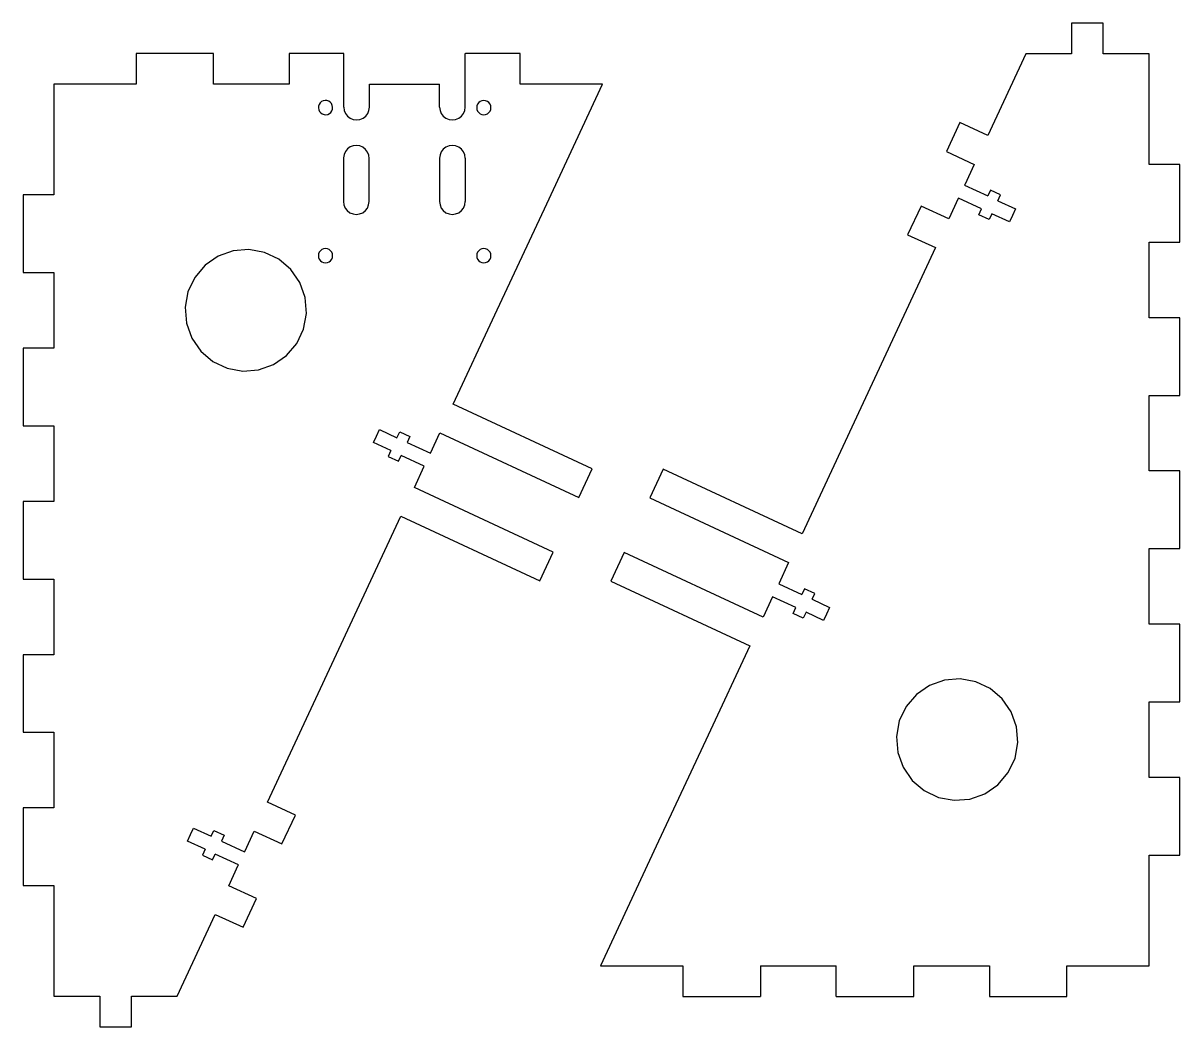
# Model space of a CAD drawing. Extents: x -935 to 1603, y -1243 to 219.
# Drawn here: x -140.6 to 85.9, y 23 to 219.5 of the extents above; entities that cross this region are included whole.
import ezdxf

# ---------------------------------------------------------------- set-up
doc = ezdxf.new("R2010")
doc.units = 0
doc.header["$MEASUREMENT"] = 0
doc.layers.add('Group#1', color=7, linetype='Continuous')
doc.layers.add('Group#2', color=7, linetype='Continuous')

msp = doc.modelspace()

# ---------------------------------------------------------------- linework, layer by layer
at = {"layer": 'Group#1'}
for p, q in [((-103.33, 213.52), (-118.53, 213.52)), ((-118.53, 213.52), (-118.53, 207.52)), ((-103.33, 207.52), (-103.33, 213.52)), ((-77.83, 213.52), (-88.53, 213.52)), ((-88.53, 213.52), (-88.53, 207.52)), ((-77.83, 203.02), (-77.83, 213.52)), ((-54.1, 203.02), (-54.1, 213.52)), ((-54.1, 213.52), (-54.03, 213.52)), ((-43.33, 213.52), (-54.03, 213.52)), ((-43.33, 207.52), (-43.33, 213.52)), ((-118.53, 207.52), (-134.63, 207.52)), ((-134.63, 207.52), (-134.63, 185.82)), ((-88.53, 207.52), (-103.33, 207.52)), ((-72.83, 207.52), (-59.1, 207.52)), ((-72.83, 203.02), (-72.83, 207.52)), ((-59.1, 203.02), (-59.1, 207.52)), ((-27.2, 207.52), (-43.33, 207.52)), ((-38.12, 184.11), (-27.2, 207.52)), ((-82.47, 203.85), (-82.68, 203.55)), ((-82.19, 204.09), (-82.47, 203.85)), ((-81.87, 204.25), (-82.19, 204.09)), ((-81.51, 204.32), (-81.87, 204.25)), ((-81.14, 204.29), (-81.51, 204.32)), ((-80.8, 204.17), (-81.14, 204.29)), ((-80.5, 203.96), (-80.8, 204.17)), ((-80.26, 203.69), (-80.5, 203.96)), ((-51.42, 203.91), (-51.64, 203.62)), ((-51.13, 204.13), (-51.42, 203.91)), ((-50.79, 204.27), (-51.13, 204.13)), ((-50.43, 204.32), (-50.79, 204.27)), ((-50.07, 204.27), (-50.43, 204.32)), ((-49.73, 204.13), (-50.07, 204.27)), ((-49.44, 203.91), (-49.73, 204.13)), ((-49.22, 203.62), (-49.44, 203.91)), ((-82.8, 203.21), (-82.83, 202.85)), ((-82.83, 202.85), (-82.76, 202.49)), ((-82.68, 203.55), (-82.8, 203.21)), ((-82.76, 202.49), (-82.6, 202.16)), ((-82.6, 202.16), (-82.36, 201.88)), ((-82.36, 201.88), (-82.06, 201.67)), ((-82.06, 201.67), (-81.72, 201.55)), ((-81.35, 201.53), (-81, 201.59)), ((-81, 201.59), (-80.67, 201.75)), ((-80.67, 201.75), (-80.39, 201.99)), ((-80.39, 201.99), (-80.18, 202.29)), ((-80.1, 203.36), (-80.26, 203.69)), ((-80.18, 202.29), (-80.06, 202.63)), ((-80.03, 203), (-80.1, 203.36)), ((-80.06, 202.63), (-80.03, 203)), ((-77.83, 203.02), (-77.75, 202.37)), ((-77.75, 202.37), (-77.5, 201.77)), ((-77.5, 201.77), (-77.1, 201.25)), ((-73.56, 201.25), (-73.17, 201.77)), ((-73.17, 201.77), (-72.92, 202.37)), ((-72.92, 202.37), (-72.83, 203.02)), ((-59.1, 203.02), (-59.01, 202.37)), ((-59.01, 202.37), (-58.76, 201.77)), ((-58.76, 201.77), (-58.36, 201.25)), ((-54.83, 201.25), (-54.43, 201.77)), ((-54.43, 201.77), (-54.18, 202.37)), ((-54.18, 202.37), (-54.1, 203.02)), ((-51.78, 203.28), (-51.83, 202.92)), ((-51.83, 202.92), (-51.78, 202.56)), ((-51.64, 203.62), (-51.78, 203.28)), ((-51.78, 202.56), (-51.64, 202.22)), ((-51.64, 202.22), (-51.42, 201.93)), ((-51.42, 201.93), (-51.13, 201.71)), ((-51.13, 201.71), (-50.79, 201.57)), ((-50.79, 201.57), (-50.43, 201.52)), ((-50.43, 201.52), (-50.07, 201.57)), ((-50.07, 201.57), (-49.73, 201.71)), ((-49.73, 201.71), (-49.44, 201.93)), ((-49.44, 201.93), (-49.22, 202.22)), ((-49.08, 203.28), (-49.22, 203.62)), ((-49.22, 202.22), (-49.08, 202.56)), ((-49.03, 202.92), (-49.08, 203.28)), ((-49.08, 202.56), (-49.03, 202.92)), ((-81.72, 201.55), (-81.35, 201.53)), ((-77.1, 201.25), (-76.58, 200.86)), ((-76.58, 200.86), (-75.98, 200.61)), ((-75.98, 200.61), (-75.33, 200.52)), ((-75.33, 200.52), (-74.68, 200.61)), ((-74.68, 200.61), (-74.08, 200.86)), ((-74.08, 200.86), (-73.56, 201.25)), ((-58.36, 201.25), (-57.85, 200.86)), ((-57.85, 200.86), (-57.24, 200.61)), ((-57.24, 200.61), (-56.6, 200.52)), ((-56.6, 200.52), (-55.95, 200.61)), ((-55.95, 200.61), (-55.35, 200.86)), ((-55.35, 200.86), (-54.83, 201.25)), ((-77.12, 194.84), (-77.53, 194.33)), ((-76.59, 195.22), (-77.12, 194.84)), ((-75.98, 195.45), (-76.59, 195.22)), ((-75.33, 195.52), (-75.98, 195.45)), ((-74.69, 195.42), (-75.33, 195.52)), ((-74.09, 195.15), (-74.69, 195.42)), ((-73.58, 194.74), (-74.09, 195.15)), ((-58.36, 194.79), (-58.76, 194.27)), ((-57.85, 195.19), (-58.36, 194.79)), ((-57.24, 195.44), (-57.85, 195.19)), ((-56.6, 195.52), (-57.24, 195.44)), ((-55.95, 195.44), (-56.6, 195.52)), ((-55.35, 195.19), (-55.95, 195.44)), ((-54.83, 194.79), (-55.35, 195.19)), ((-54.43, 194.27), (-54.83, 194.79)), ((-77.89, 193.09), (-77.9, 184.51)), ((-77.79, 193.73), (-77.89, 193.09)), ((-77.53, 194.33), (-77.79, 193.73)), ((-73.2, 194.22), (-73.58, 194.74)), ((-72.96, 193.61), (-73.2, 194.22)), ((-72.9, 192.96), (-72.96, 193.61)), ((-72.9, 184.51), (-72.9, 192.96)), ((-59.01, 193.67), (-59.1, 193.02)), ((-59.1, 193.02), (-59.1, 184.51)), ((-58.76, 194.27), (-59.01, 193.67)), ((-54.18, 193.67), (-54.43, 194.27)), ((-54.1, 193.02), (-54.18, 193.67)), ((-54.1, 193.02), (-54.1, 184.51)), ((-134.63, 185.82), (-140.63, 185.82)), ((-140.63, 185.82), (-140.63, 170.62)), ((-77.9, 184.51), (-77.81, 183.87)), ((-77.81, 183.87), (-77.56, 183.26)), ((-73.23, 183.26), (-72.98, 183.87)), ((-72.98, 183.87), (-72.9, 184.51)), ((-59.1, 184.51), (-59.01, 183.87)), ((-59.01, 183.87), (-58.76, 183.26)), ((-54.43, 183.26), (-54.18, 183.87)), ((-54.18, 183.87), (-54.1, 184.51)), ((-48.26, 162.35), (-38.12, 184.11)), ((-77.56, 183.26), (-77.16, 182.75)), ((-77.16, 182.75), (-76.65, 182.35)), ((-76.65, 182.35), (-76.04, 182.1)), ((-76.04, 182.1), (-75.4, 182.01)), ((-75.4, 182.01), (-74.75, 182.1)), ((-74.75, 182.1), (-74.15, 182.35)), ((-74.15, 182.35), (-73.63, 182.75)), ((-73.63, 182.75), (-73.23, 183.26)), ((-58.76, 183.26), (-58.36, 182.75)), ((-58.36, 182.75), (-57.85, 182.35)), ((-57.85, 182.35), (-57.24, 182.1)), ((-57.24, 182.1), (-56.6, 182.01)), ((-56.6, 182.01), (-55.95, 182.1)), ((-55.95, 182.1), (-55.35, 182.35)), ((-55.35, 182.35), (-54.83, 182.75)), ((-54.83, 182.75), (-54.43, 183.26)), ((-99.53, 174.85), (-102.46, 173.81)), ((-96.43, 175.11), (-99.53, 174.85)), ((-93.38, 174.55), (-96.43, 175.11)), ((-90.57, 173.22), (-93.38, 174.55)), ((-82.64, 174.62), (-82.78, 174.28)), ((-82.42, 174.91), (-82.64, 174.62)), ((-82.13, 175.13), (-82.42, 174.91)), ((-81.79, 175.27), (-82.13, 175.13)), ((-81.43, 175.32), (-81.79, 175.27)), ((-81.07, 175.27), (-81.43, 175.32)), ((-80.73, 175.13), (-81.07, 175.27)), ((-80.44, 174.91), (-80.73, 175.13)), ((-80.22, 174.62), (-80.44, 174.91)), ((-80.08, 174.28), (-80.22, 174.62)), ((-51.64, 174.62), (-51.78, 174.28)), ((-51.42, 174.91), (-51.64, 174.62)), ((-51.13, 175.13), (-51.42, 174.91)), ((-50.79, 175.27), (-51.13, 175.13)), ((-50.43, 175.32), (-50.79, 175.27)), ((-50.07, 175.27), (-50.43, 175.32)), ((-49.73, 175.13), (-50.07, 175.27)), ((-49.44, 174.91), (-49.73, 175.13)), ((-49.22, 174.62), (-49.44, 174.91)), ((-49.08, 174.28), (-49.22, 174.62)), ((-102.46, 173.81), (-105.01, 172.05)), ((-88.21, 171.2), (-90.57, 173.22)), ((-82.78, 174.28), (-82.83, 173.92)), ((-82.83, 173.92), (-82.78, 173.56)), ((-82.78, 173.56), (-82.64, 173.22)), ((-82.64, 173.22), (-82.42, 172.93)), ((-82.42, 172.93), (-82.13, 172.71)), ((-82.13, 172.71), (-81.79, 172.57)), ((-81.79, 172.57), (-81.43, 172.52)), ((-81.43, 172.52), (-81.07, 172.57)), ((-81.07, 172.57), (-80.73, 172.71)), ((-80.73, 172.71), (-80.44, 172.93)), ((-80.44, 172.93), (-80.22, 173.22)), ((-80.22, 173.22), (-80.08, 173.56)), ((-80.03, 173.92), (-80.08, 174.28)), ((-80.08, 173.56), (-80.03, 173.92)), ((-51.78, 174.28), (-51.83, 173.92)), ((-51.83, 173.92), (-51.78, 173.56)), ((-51.78, 173.56), (-51.64, 173.22)), ((-51.64, 173.22), (-51.42, 172.93)), ((-51.42, 172.93), (-51.13, 172.71)), ((-51.13, 172.71), (-50.79, 172.57)), ((-50.79, 172.57), (-50.43, 172.52)), ((-50.43, 172.52), (-50.07, 172.57)), ((-50.07, 172.57), (-49.73, 172.71)), ((-49.73, 172.71), (-49.44, 172.93)), ((-49.44, 172.93), (-49.22, 173.22)), ((-49.22, 173.22), (-49.08, 173.56)), ((-49.03, 173.92), (-49.08, 174.28)), ((-49.08, 173.56), (-49.03, 173.92)), ((-140.63, 170.62), (-134.63, 170.62)), ((-134.63, 170.62), (-134.63, 155.82)), ((-105.01, 172.05), (-107.02, 169.68)), ((-86.44, 168.65), (-88.21, 171.2)), ((-107.02, 169.68), (-108.36, 166.87)), ((-85.4, 165.72), (-86.44, 168.65)), ((-108.36, 166.87), (-108.91, 163.82)), ((-85.15, 162.63), (-85.4, 165.72)), ((-108.91, 163.82), (-108.66, 160.72)), ((-85.71, 159.57), (-85.15, 162.63)), ((-56.42, 144.86), (-48.26, 162.35)), ((-108.66, 160.72), (-107.62, 157.8)), ((-87.04, 156.76), (-85.71, 159.57)), ((-107.62, 157.8), (-105.85, 155.24)), ((-89.05, 154.4), (-87.04, 156.76)), ((-134.63, 155.82), (-140.63, 155.82)), ((-140.63, 155.82), (-140.63, 140.62)), ((-105.85, 155.24), (-103.49, 153.23)), ((-91.6, 152.63), (-89.05, 154.4)), ((-103.49, 153.23), (-100.68, 151.9)), ((-100.68, 151.9), (-97.63, 151.34)), ((-94.53, 151.59), (-91.6, 152.63)), ((-97.63, 151.34), (-94.53, 151.59)), ((-29.23, 132.18), (-56.42, 144.86)), ((-140.63, 140.62), (-134.63, 140.62)), ((-134.63, 140.62), (-134.63, 125.82)), ((-72.05, 137.37), (-71.46, 138.63)), ((-71.46, 138.63), (-70.87, 139.9)), ((-70.87, 139.9), (-67.43, 138.3)), ((-67.43, 138.3), (-66.9, 139.43)), ((-66.9, 139.43), (-64.9, 138.5)), ((-64.9, 138.5), (-65.43, 137.37)), ((-60.9, 135.25), (-59.04, 139.24)), ((-59.04, 139.24), (-31.85, 126.56)), ((-68.61, 135.76), (-72.05, 137.37)), ((-65.43, 137.37), (-60.9, 135.25)), ((-68.61, 135.76), (-69.14, 134.63)), ((-69.14, 134.63), (-67.14, 133.7)), ((-67.14, 133.7), (-66.62, 134.83)), ((-62.08, 132.72), (-66.62, 134.83)), ((-64.03, 128.55), (-62.08, 132.72)), ((-31.85, 126.56), (-29.23, 132.18)), ((-36.84, 115.87), (-64.03, 128.55)), ((-134.63, 125.82), (-140.63, 125.82)), ((-140.63, 125.82), (-140.63, 110.62)), ((-92.77, 66.92), (-66.65, 122.93)), ((-66.65, 122.93), (-39.46, 110.25)), ((-39.46, 110.25), (-36.84, 115.87)), ((-140.63, 110.62), (-134.63, 110.62)), ((-134.63, 110.62), (-134.63, 95.82)), ((-134.63, 95.82), (-140.63, 95.82)), ((-140.63, 95.82), (-140.63, 80.62)), ((-140.63, 80.62), (-134.63, 80.62)), ((-134.63, 80.62), (-134.63, 65.82)), ((-134.63, 65.82), (-140.63, 65.82)), ((-140.63, 65.82), (-140.63, 50.62)), ((-87.33, 64.38), (-92.77, 66.92)), ((-89.95, 58.76), (-87.33, 64.38)), ((-107.85, 60.6), (-107.26, 61.87)), ((-107.26, 61.87), (-103.82, 60.26)), ((-103.82, 60.26), (-103.29, 61.39)), ((-103.29, 61.39), (-101.29, 60.46)), ((-97.25, 57.31), (-95.39, 61.3)), ((-95.39, 61.3), (-89.95, 58.76)), ((-108.44, 59.33), (-107.85, 60.6)), ((-105, 57.72), (-108.44, 59.33)), ((-101.29, 60.46), (-101.82, 59.33)), ((-101.82, 59.33), (-97.29, 57.22)), ((-105, 57.72), (-105.53, 56.59)), ((-103.53, 55.66), (-103.01, 56.79)), ((-98.47, 54.68), (-103.01, 56.79)), ((-97.25, 57.31), (-97.29, 57.22)), ((-105.53, 56.59), (-103.53, 55.66)), ((-100.38, 50.6), (-98.52, 54.59)), ((-98.47, 54.68), (-98.52, 54.59)), ((-140.63, 50.62), (-134.63, 50.62)), ((-134.63, 50.62), (-134.63, 28.96)), ((-94.94, 48.07), (-100.38, 50.6)), ((-97.56, 42.45), (-94.94, 48.07)), ((-110.47, 28.96), (-103, 44.98)), ((-103, 44.98), (-97.56, 42.45)), ((-134.63, 28.96), (-125.63, 28.96)), ((-125.63, 28.96), (-125.63, 22.96)), ((-119.43, 22.96), (-119.43, 28.96)), ((-119.43, 28.96), (-110.47, 28.96)), ((-125.63, 22.96), (-119.43, 22.96))]:
    msp.add_line(p, q, dxfattribs=at)
at = {"layer": 'Group#2'}
for p, q in [((64.65, 219.45), (64.65, 213.45)), ((70.85, 219.45), (64.65, 219.45)), ((70.85, 213.45), (70.85, 219.45)), ((55.69, 213.45), (48.22, 197.43)), ((64.65, 213.45), (55.69, 213.45)), ((79.85, 213.45), (70.85, 213.45)), ((79.85, 191.79), (79.85, 213.45)), ((42.78, 199.97), (40.16, 194.35)), ((48.22, 197.43), (42.78, 199.97)), ((40.16, 194.35), (45.6, 191.81)), ((45.6, 191.81), (43.74, 187.83)), ((85.85, 191.79), (79.85, 191.79)), ((85.85, 176.59), (85.85, 191.79)), ((43.69, 187.74), (43.74, 187.83)), ((43.69, 187.74), (48.23, 185.62)), ((48.75, 186.75), (48.23, 185.62)), ((50.75, 185.83), (48.75, 186.75)), ((50.22, 184.69), (50.75, 185.83)), ((35.17, 183.65), (32.55, 178.04)), ((40.61, 181.12), (35.17, 183.65)), ((42.47, 185.11), (40.61, 181.12)), ((42.47, 185.11), (42.51, 185.2)), ((47.04, 183.08), (42.51, 185.2)), ((50.22, 184.69), (53.66, 183.09)), ((46.51, 181.95), (47.04, 183.08)), ((48.51, 181.02), (46.51, 181.95)), ((49.04, 182.15), (48.51, 181.02)), ((52.48, 180.55), (49.04, 182.15)), ((53.07, 181.82), (52.48, 180.55)), ((53.66, 183.09), (53.07, 181.82)), ((32.55, 178.04), (37.99, 175.5)), ((37.99, 175.5), (11.87, 119.49)), ((79.85, 176.59), (85.85, 176.59)), ((79.85, 161.79), (79.85, 176.59)), ((85.85, 161.79), (79.85, 161.79)), ((85.85, 146.59), (85.85, 161.79)), ((79.85, 146.59), (85.85, 146.59)), ((79.85, 131.79), (79.85, 146.59)), ((-15.32, 132.17), (-17.94, 126.55)), ((11.87, 119.49), (-15.32, 132.17)), ((85.85, 131.79), (79.85, 131.79)), ((85.85, 116.59), (85.85, 131.79)), ((-17.94, 126.55), (9.25, 113.87)), ((-22.93, 115.85), (-25.55, 110.23)), ((4.26, 103.17), (-22.93, 115.85)), ((79.85, 116.59), (85.85, 116.59)), ((79.85, 101.79), (79.85, 116.59)), ((9.25, 113.87), (7.3, 109.7)), ((-25.55, 110.23), (1.64, 97.55)), ((7.3, 109.7), (11.84, 107.59)), ((12.36, 108.72), (11.84, 107.59)), ((14.36, 107.79), (12.36, 108.72)), ((6.12, 107.16), (4.26, 103.17)), ((10.65, 105.05), (6.12, 107.16)), ((13.83, 106.66), (14.36, 107.79)), ((13.83, 106.66), (17.27, 105.05)), ((10.12, 103.91), (10.65, 105.05)), ((17.27, 105.05), (16.68, 103.78)), ((12.12, 102.99), (10.12, 103.91)), ((12.65, 104.12), (12.12, 102.99)), ((16.09, 102.51), (12.65, 104.12)), ((16.68, 103.78), (16.09, 102.51)), ((85.85, 101.79), (79.85, 101.79)), ((85.85, 86.59), (85.85, 101.79)), ((1.64, 97.55), (-6.52, 80.06)), ((39.75, 90.83), (36.82, 89.78)), ((42.85, 91.08), (39.75, 90.83)), ((45.9, 90.52), (42.85, 91.08)), ((36.82, 89.78), (34.27, 88.02)), ((48.71, 89.19), (45.9, 90.52)), ((51.07, 87.18), (48.71, 89.19)), ((34.27, 88.02), (32.26, 85.65)), ((52.84, 84.62), (51.07, 87.18)), ((79.85, 86.59), (85.85, 86.59)), ((79.85, 71.79), (79.85, 86.59)), ((32.26, 85.65), (30.92, 82.84)), ((53.88, 81.69), (52.84, 84.62)), ((30.92, 82.84), (30.37, 79.79)), ((54.13, 78.6), (53.88, 81.69)), ((-6.52, 80.06), (-16.66, 58.31)), ((30.37, 79.79), (30.62, 76.69)), ((53.58, 75.54), (54.13, 78.6)), ((30.62, 76.69), (31.66, 73.77)), ((52.24, 72.74), (53.58, 75.54)), ((31.66, 73.77), (33.43, 71.21)), ((50.23, 70.37), (52.24, 72.74)), ((33.43, 71.21), (35.79, 69.2)), ((47.68, 68.6), (50.23, 70.37)), ((85.85, 71.79), (79.85, 71.79)), ((85.85, 56.59), (85.85, 71.79)), ((35.79, 69.2), (38.6, 67.87)), ((44.75, 67.56), (47.68, 68.6)), ((38.6, 67.87), (41.65, 67.31)), ((41.65, 67.31), (44.75, 67.56)), ((-16.66, 58.31), (-27.58, 34.89)), ((79.85, 56.59), (85.85, 56.59)), ((79.85, 34.89), (79.85, 56.59)), ((-27.58, 34.89), (-11.45, 34.89)), ((-11.45, 34.89), (-11.45, 28.89)), ((3.75, 34.89), (18.55, 34.89)), ((3.75, 34.89), (3.75, 28.89)), ((18.55, 28.89), (18.55, 34.89)), ((33.75, 34.89), (48.55, 34.89)), ((33.75, 28.89), (33.75, 34.89)), ((48.55, 34.89), (48.55, 28.89)), ((63.75, 34.89), (79.85, 34.89)), ((63.75, 28.89), (63.75, 34.89)), ((-11.45, 28.89), (3.75, 28.89)), ((18.55, 28.89), (33.75, 28.89)), ((48.55, 28.89), (63.75, 28.89))]:
    msp.add_line(p, q, dxfattribs=at)

doc.saveas('drawing.dxf')
